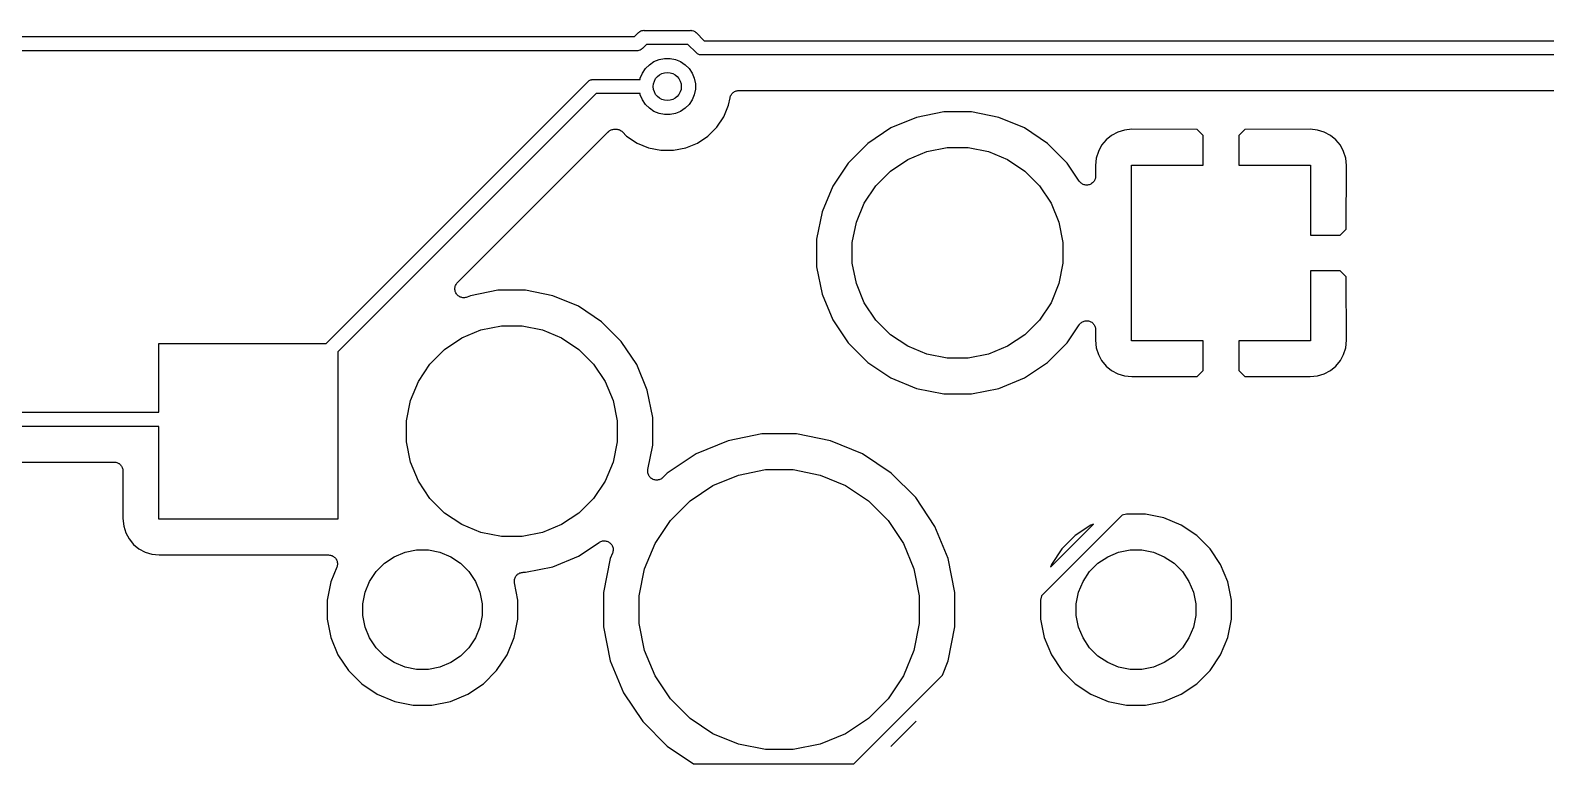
# Model space of a CAD drawing. Extents: x 2.15 to 10.02, y -5.18 to -1.32.
# Drawn here: x 6.772 to 7.622, y -2.935 to -2.524 of the extents above; entities that cross this region are included whole.
import ezdxf

# ---------------------------------------------------------------- set-up
doc = ezdxf.new("R2010")
doc.units = 0
doc.header["$MEASUREMENT"] = 0
doc.layers.add('BLACK', color=7, linetype='CONTINUOUS')

msp = doc.modelspace()

# ---------------------------------------------------------------- linework, layer by layer
at = {"layer": 'BLACK', "linetype": 'CONTINUOUS'}
for p, q in [((5.97933, -2.52756), (7.11113, -2.52756)), ((7.11113, -2.52756), (7.11338, -2.52531)), ((7.11338, -2.52531), (7.1135, -2.52516)), ((7.1135, -2.52516), (7.1141, -2.52466)), ((7.1141, -2.52466), (7.11478, -2.5243)), ((7.11478, -2.5243), (7.1153, -2.52414)), ((7.1153, -2.52414), (7.11553, -2.52407)), ((7.11553, -2.52407), (7.11561, -2.52407)), ((7.11561, -2.52407), (7.11611, -2.52402)), ((7.11611, -2.52402), (7.1163, -2.524)), ((7.11611, -2.52402), (7.11611, -2.52402)), ((7.1163, -2.524), (7.11649, -2.52402)), ((7.11649, -2.52402), (7.14256, -2.52402)), ((7.14256, -2.52402), (7.14276, -2.524)), ((7.14276, -2.524), (7.14295, -2.52402)), ((7.14295, -2.52402), (7.14295, -2.52402)), ((7.14295, -2.52402), (7.14353, -2.52407)), ((7.14353, -2.52407), (7.14427, -2.5243)), ((7.14427, -2.5243), (7.14495, -2.52466)), ((7.14495, -2.52466), (7.14555, -2.52516)), ((7.14555, -2.52516), (7.14568, -2.52531)), ((7.14568, -2.52531), (7.15029, -2.52992)), ((7.15029, -2.52992), (7.87048, -2.52992)), ((7.11256, -2.53543), (5.98076, -2.53543)), ((7.11276, -2.53545), (7.11256, -2.53543)), ((7.11295, -2.53543), (7.11276, -2.53545)), ((7.11353, -2.53538), (7.11295, -2.53543)), ((7.11295, -2.53543), (7.11295, -2.53543)), ((7.11427, -2.53515), (7.11353, -2.53538)), ((7.11495, -2.53479), (7.11427, -2.53515)), ((7.11555, -2.53429), (7.11495, -2.53479)), ((7.11568, -2.53414), (7.11555, -2.53429)), ((7.11793, -2.53189), (7.11568, -2.53414)), ((7.14112, -2.53189), (7.11793, -2.53189)), ((7.12493, -2.54037), (7.12798, -2.53976)), ((7.12798, -2.53976), (7.13108, -2.53976)), ((7.13108, -2.53976), (7.13412, -2.54037)), ((7.14574, -2.53651), (7.14112, -2.53189)), ((7.14586, -2.53666), (7.14574, -2.53651)), ((7.14646, -2.53715), (7.14586, -2.53666)), ((7.14715, -2.53751), (7.14646, -2.53715)), ((7.14766, -2.53767), (7.14715, -2.53751)), ((7.14789, -2.53774), (7.14766, -2.53767)), ((7.14796, -2.53775), (7.14789, -2.53774)), ((7.14847, -2.5378), (7.14796, -2.53775)), ((7.14866, -2.53781), (7.14847, -2.5378)), ((7.14847, -2.5378), (7.14847, -2.5378)), ((7.14885, -2.5378), (7.14866, -2.53781)), ((7.86904, -2.5378), (7.14885, -2.5378)), ((7.11438, -2.55092), (7.11557, -2.54805)), ((7.11557, -2.54805), (7.11729, -2.54547)), ((7.11729, -2.54547), (7.11949, -2.54328)), ((7.11949, -2.54328), (7.12207, -2.54156)), ((7.12207, -2.54156), (7.12493, -2.54037)), ((7.13412, -2.54037), (7.13699, -2.54156)), ((7.13699, -2.54156), (7.13957, -2.54328)), ((7.13957, -2.54328), (7.14176, -2.54547)), ((7.14176, -2.54547), (7.14348, -2.54805)), ((7.14348, -2.54805), (7.14467, -2.55092)), ((6.93833, -2.69961), (7.08507, -2.55287)), ((7.08507, -2.55287), (7.08519, -2.55272)), ((7.08519, -2.55272), (7.08579, -2.55222)), ((7.08579, -2.55222), (7.08648, -2.55186)), ((7.08648, -2.55186), (7.08699, -2.5517)), ((7.08699, -2.5517), (7.08722, -2.55163)), ((7.08722, -2.55163), (7.08734, -2.55162)), ((7.08734, -2.55162), (7.0878, -2.55158)), ((7.0878, -2.55158), (7.08799, -2.55156)), ((7.0878, -2.55158), (7.0878, -2.55158)), ((7.08799, -2.55156), (7.08818, -2.55158)), ((7.08818, -2.55158), (7.11425, -2.55158)), ((7.11425, -2.55158), (7.11438, -2.55092)), ((7.14467, -2.55092), (7.14527, -2.55396)), ((7.14527, -2.55706), (7.14467, -2.56011)), ((7.14527, -2.55396), (7.14527, -2.55706)), ((7.08962, -2.55945), (6.94488, -2.70419)), ((7.11425, -2.55945), (7.08962, -2.55945)), ((7.11438, -2.56011), (7.11425, -2.55945)), ((7.11557, -2.56297), (7.11438, -2.56011)), ((7.11729, -2.56555), (7.11557, -2.56297)), ((7.11949, -2.56774), (7.11729, -2.56555)), ((7.14176, -2.56555), (7.13957, -2.56774)), ((7.14348, -2.56297), (7.14176, -2.56555)), ((7.14467, -2.56011), (7.14348, -2.56297)), ((7.1639, -2.56594), (7.16472, -2.56182)), ((7.16472, -2.56182), (7.16473, -2.56179)), ((7.16473, -2.56175), (7.16488, -2.5613)), ((7.16473, -2.56179), (7.16473, -2.56175)), ((7.16473, -2.56179), (7.16473, -2.56179)), ((7.16473, -2.56179), (7.16473, -2.56179)), ((7.16488, -2.5613), (7.16502, -2.56086)), ((7.16502, -2.56084), (7.16503, -2.56082)), ((7.16502, -2.56086), (7.16502, -2.56084)), ((7.16503, -2.56082), (7.16526, -2.56041)), ((7.16526, -2.56041), (7.16548, -2.56)), ((7.16548, -2.56), (7.16549, -2.55998)), ((7.16549, -2.55998), (7.1655, -2.55997)), ((7.1655, -2.55997), (7.1658, -2.55961)), ((7.1658, -2.55961), (7.1661, -2.55925)), ((7.1661, -2.55925), (7.16612, -2.55924)), ((7.16612, -2.55924), (7.16613, -2.55922)), ((7.16613, -2.55922), (7.16649, -2.55893)), ((7.16649, -2.55893), (7.16686, -2.55863)), ((7.16686, -2.55863), (7.16688, -2.55862)), ((7.16688, -2.55862), (7.16689, -2.55861)), ((7.16689, -2.55861), (7.16731, -2.55839)), ((7.16731, -2.55839), (7.16772, -2.55817)), ((7.16772, -2.55817), (7.16774, -2.55817)), ((7.16774, -2.55817), (7.16776, -2.55816)), ((7.16776, -2.55816), (7.16821, -2.55803)), ((7.16821, -2.55803), (7.16865, -2.55789)), ((7.16865, -2.55789), (7.16867, -2.55789)), ((7.16867, -2.55789), (7.16869, -2.55788)), ((7.16869, -2.55788), (7.16916, -2.55784)), ((7.16916, -2.55784), (7.16962, -2.5578)), ((7.16962, -2.5578), (7.85868, -2.5578)), ((7.12207, -2.56947), (7.11949, -2.56774)), ((7.12493, -2.57066), (7.12207, -2.56947)), ((7.12798, -2.57126), (7.12493, -2.57066)), ((7.13108, -2.57126), (7.12798, -2.57126)), ((7.13412, -2.57066), (7.13108, -2.57126)), ((7.13699, -2.56947), (7.13412, -2.57066)), ((7.13957, -2.56774), (7.13699, -2.56947)), ((7.15729, -2.5783), (7.16121, -2.57245)), ((7.16121, -2.57245), (7.1639, -2.56594)), ((7.26926, -2.5728), (7.25488, -2.57876)), ((7.28454, -2.56976), (7.26926, -2.5728)), ((7.30011, -2.56976), (7.28454, -2.56976)), ((7.31538, -2.5728), (7.30011, -2.56976)), ((7.32977, -2.57876), (7.31538, -2.5728)), ((7.04035, -2.637), (7.09644, -2.58091)), ((7.09644, -2.58091), (7.09645, -2.5809)), ((7.09645, -2.5809), (7.09649, -2.58086)), ((7.09645, -2.5809), (7.09645, -2.5809)), ((7.09645, -2.5809), (7.09645, -2.5809)), ((7.09649, -2.58086), (7.09685, -2.58058)), ((7.09685, -2.58058), (7.09721, -2.58028)), ((7.09721, -2.58028), (7.09723, -2.58027)), ((7.09723, -2.58027), (7.09725, -2.58026)), ((7.09725, -2.58026), (7.09766, -2.58004)), ((7.09766, -2.58004), (7.09807, -2.57983)), ((7.09807, -2.57983), (7.0981, -2.57982)), ((7.0981, -2.57982), (7.09812, -2.57981)), ((7.09812, -2.57981), (7.09856, -2.57968)), ((7.09856, -2.57968), (7.09901, -2.57954)), ((7.09901, -2.57954), (7.09903, -2.57954)), ((7.09903, -2.57954), (7.09906, -2.57953)), ((7.09906, -2.57953), (7.09952, -2.57949)), ((7.09952, -2.57949), (7.09998, -2.57945)), ((7.09998, -2.57945), (7.10084, -2.57945)), ((7.10084, -2.57945), (7.10085, -2.57945)), ((7.10085, -2.57945), (7.10085, -2.57945)), ((7.10085, -2.57945), (7.10086, -2.57945)), ((7.10086, -2.57945), (7.10091, -2.57945)), ((7.10091, -2.57945), (7.10137, -2.5795)), ((7.10137, -2.5795), (7.10183, -2.57955)), ((7.10183, -2.57955), (7.10185, -2.57956)), ((7.10185, -2.57956), (7.10188, -2.57956)), ((7.10188, -2.57956), (7.10232, -2.5797)), ((7.10232, -2.5797), (7.10276, -2.57983)), ((7.10276, -2.57983), (7.10278, -2.57985)), ((7.10278, -2.57985), (7.10281, -2.57985)), ((7.10281, -2.57985), (7.10321, -2.58008)), ((7.10321, -2.58008), (7.10362, -2.58029)), ((7.10362, -2.58029), (7.10364, -2.58031)), ((7.10364, -2.58031), (7.10366, -2.58032)), ((7.10366, -2.58032), (7.10402, -2.58062)), ((7.10402, -2.58062), (7.10437, -2.58091)), ((7.10437, -2.58091), (7.10674, -2.58328)), ((7.15231, -2.58328), (7.15729, -2.5783)), ((7.25488, -2.57876), (7.24193, -2.58741)), ((7.34272, -2.58741), (7.32977, -2.57876)), ((7.38207, -2.58104), (7.3786, -2.5829)), ((7.38584, -2.5799), (7.38207, -2.58104)), ((7.39, -2.57949), (7.38584, -2.5799)), ((7.42663, -2.5796), (7.39, -2.57949)), ((7.42996, -2.58293), (7.42663, -2.5796)), ((7.45329, -2.5796), (7.44996, -2.58293)), ((7.48992, -2.57949), (7.45329, -2.5796)), ((7.49408, -2.5799), (7.48992, -2.57949)), ((7.49785, -2.58104), (7.49408, -2.5799)), ((7.50132, -2.5829), (7.49785, -2.58104)), ((7.10674, -2.58328), (7.11259, -2.58719)), ((7.11259, -2.58719), (7.1191, -2.58989)), ((7.1191, -2.58989), (7.12601, -2.59126)), ((7.13305, -2.59126), (7.13995, -2.58989)), ((7.13995, -2.58989), (7.14646, -2.58719)), ((7.14646, -2.58719), (7.15231, -2.58328)), ((7.24193, -2.58741), (7.23092, -2.59842)), ((7.2751, -2.59203), (7.28651, -2.58976)), ((7.28651, -2.58976), (7.29814, -2.58976)), ((7.29814, -2.58976), (7.30955, -2.59203)), ((7.35373, -2.59842), (7.34272, -2.58741)), ((7.37305, -2.58844), (7.3712, -2.59192)), ((7.37555, -2.5854), (7.37305, -2.58844)), ((7.3786, -2.5829), (7.37555, -2.5854)), ((7.42996, -2.59961), (7.42996, -2.58293)), ((7.44996, -2.58293), (7.44996, -2.59961)), ((7.50437, -2.5854), (7.50132, -2.5829)), ((7.50687, -2.58844), (7.50437, -2.5854)), ((7.50872, -2.59192), (7.50687, -2.58844)), ((7.12601, -2.59126), (7.13305, -2.59126)), ((7.23092, -2.59842), (7.22227, -2.61137)), ((7.25468, -2.60295), (7.26435, -2.59648)), ((7.26435, -2.59648), (7.2751, -2.59203)), ((7.30955, -2.59203), (7.3203, -2.59648)), ((7.3203, -2.59648), (7.32997, -2.60295)), ((7.36051, -2.60857), (7.35373, -2.59842)), ((7.37005, -2.59569), (7.36964, -2.59984)), ((7.3712, -2.59192), (7.37005, -2.59569)), ((7.50987, -2.59569), (7.50872, -2.59192)), ((7.51028, -2.59984), (7.50987, -2.59569)), ((7.24645, -2.61117), (7.25468, -2.60295)), ((7.32997, -2.60295), (7.33819, -2.61117)), ((7.36926, -2.60775), (7.36905, -2.60814)), ((7.36941, -2.60728), (7.36926, -2.60774)), ((7.36926, -2.60774), (7.36926, -2.60774)), ((7.36926, -2.60774), (7.36926, -2.60775)), ((7.36956, -2.60681), (7.36941, -2.60728)), ((7.36961, -2.60629), (7.36956, -2.60681)), ((7.36956, -2.60681), (7.36956, -2.60681)), ((7.36956, -2.60681), (7.36956, -2.60681)), ((7.36966, -2.60584), (7.36961, -2.60629)), ((7.36964, -2.59984), (7.36966, -2.60577)), ((7.36966, -2.60577), (7.36966, -2.60584)), ((7.36966, -2.60584), (7.36966, -2.60584)), ((7.36966, -2.60584), (7.36966, -2.60584)), ((7.38976, -2.69803), (7.38976, -2.59961)), ((7.38976, -2.59961), (7.42996, -2.59961)), ((7.44996, -2.59961), (7.49016, -2.59961)), ((7.49016, -2.59961), (7.49016, -2.63882)), ((7.51016, -2.63549), (7.51028, -2.59984)), ((7.22227, -2.61137), (7.21631, -2.62576)), ((7.23999, -2.62085), (7.24645, -2.61117)), ((7.33819, -2.61117), (7.34466, -2.62085)), ((7.36085, -2.60899), (7.36051, -2.60857)), ((7.36051, -2.60857), (7.36051, -2.60857)), ((7.36051, -2.60857), (7.36051, -2.60857)), ((7.36112, -2.60932), (7.36085, -2.60899)), ((7.36113, -2.60932), (7.36112, -2.60932)), ((7.36112, -2.60932), (7.36112, -2.60932)), ((7.36154, -2.60966), (7.36113, -2.60932)), ((7.36188, -2.60994), (7.36154, -2.60966)), ((7.36233, -2.61018), (7.36188, -2.60994)), ((7.36188, -2.60994), (7.36188, -2.60994)), ((7.36188, -2.60994), (7.36188, -2.60994)), ((7.36274, -2.6104), (7.36233, -2.61018)), ((7.36322, -2.61055), (7.36274, -2.6104)), ((7.36274, -2.6104), (7.36274, -2.6104)), ((7.36274, -2.6104), (7.36274, -2.6104)), ((7.36367, -2.61069), (7.36322, -2.61055)), ((7.36415, -2.61074), (7.36367, -2.61069)), ((7.36367, -2.61069), (7.36367, -2.61069)), ((7.36367, -2.61069), (7.36367, -2.61069)), ((7.36464, -2.61079), (7.36415, -2.61074)), ((7.3651, -2.61074), (7.36464, -2.61079)), ((7.36464, -2.61079), (7.36464, -2.61079)), ((7.36464, -2.61079), (7.36464, -2.61079)), ((7.36561, -2.6107), (7.3651, -2.61074)), ((7.36562, -2.6107), (7.36561, -2.6107)), ((7.36561, -2.6107), (7.36561, -2.6107)), ((7.36603, -2.61057), (7.36562, -2.6107)), ((7.36655, -2.61042), (7.36603, -2.61057)), ((7.36696, -2.6102), (7.36655, -2.61042)), ((7.36655, -2.61042), (7.36655, -2.61042)), ((7.36655, -2.61042), (7.36655, -2.61042)), ((7.36741, -2.60996), (7.36696, -2.6102)), ((7.36785, -2.60961), (7.36741, -2.60996)), ((7.36741, -2.60996), (7.36741, -2.60996)), ((7.36741, -2.60996), (7.36741, -2.60996)), ((7.36817, -2.60935), (7.36785, -2.60961)), ((7.3685, -2.60895), (7.36817, -2.60935)), ((7.36817, -2.60935), (7.36817, -2.60935)), ((7.36817, -2.60935), (7.36817, -2.60935)), ((7.3688, -2.6086), (7.3685, -2.60895)), ((7.36905, -2.60814), (7.3688, -2.6086)), ((7.3688, -2.6086), (7.3688, -2.6086)), ((7.3688, -2.6086), (7.3688, -2.6086)), ((7.23554, -2.63159), (7.23999, -2.62085)), ((7.34466, -2.62085), (7.34911, -2.63159)), ((7.21631, -2.62576), (7.21327, -2.64103)), ((7.23327, -2.643), (7.23554, -2.63159)), ((7.34911, -2.63159), (7.35138, -2.643)), ((7.01193, -2.66543), (7.04035, -2.637)), ((7.04035, -2.637), (7.04035, -2.637)), ((7.21327, -2.64103), (7.21327, -2.65661)), ((7.49016, -2.63882), (7.50684, -2.63882)), ((7.50684, -2.63882), (7.51016, -2.63549)), ((7.23327, -2.65464), (7.23327, -2.643)), ((7.35138, -2.643), (7.35138, -2.65464)), ((7.21327, -2.65661), (7.21631, -2.67188)), ((7.23554, -2.66604), (7.23327, -2.65464)), ((7.35138, -2.65464), (7.34911, -2.66604)), ((7.49016, -2.65882), (7.49016, -2.69803)), ((7.50684, -2.65882), (7.49016, -2.65882)), ((7.51016, -2.66215), (7.50684, -2.65882)), ((7.01056, -2.66797), (7.01071, -2.66748)), ((7.01071, -2.66748), (7.01085, -2.66704)), ((7.01085, -2.66703), (7.01109, -2.6666)), ((7.01085, -2.66704), (7.01085, -2.66703)), ((7.01085, -2.66704), (7.01085, -2.66704)), ((7.01109, -2.6666), (7.01131, -2.66618)), ((7.01131, -2.66618), (7.01161, -2.66581)), ((7.01131, -2.66618), (7.01131, -2.66618)), ((7.01131, -2.66618), (7.01131, -2.66618)), ((7.01161, -2.66581), (7.01193, -2.66543)), ((7.23999, -2.67679), (7.23554, -2.66604)), ((7.34911, -2.66604), (7.34466, -2.67679)), ((7.51028, -2.69779), (7.51016, -2.66215)), ((7.01046, -2.66894), (7.01051, -2.66846)), ((7.01046, -2.66895), (7.01046, -2.66894)), ((7.01046, -2.66894), (7.01046, -2.66894)), ((7.01051, -2.66941), (7.01046, -2.66895)), ((7.01051, -2.66846), (7.01056, -2.66798)), ((7.01055, -2.66991), (7.01051, -2.66941)), ((7.01055, -2.66992), (7.01055, -2.66991)), ((7.01055, -2.66991), (7.01055, -2.66991)), ((7.01069, -2.67036), (7.01055, -2.66992)), ((7.01056, -2.66798), (7.01056, -2.66797)), ((7.01056, -2.66797), (7.01056, -2.66797)), ((7.01083, -2.67085), (7.01069, -2.67036)), ((7.01106, -2.67128), (7.01083, -2.67085)), ((7.01083, -2.67085), (7.01083, -2.67085)), ((7.01083, -2.67085), (7.01083, -2.67085)), ((7.01128, -2.67171), (7.01106, -2.67128)), ((7.01129, -2.67171), (7.01128, -2.67171)), ((7.01129, -2.67172), (7.01129, -2.67171)), ((7.0116, -2.6721), (7.01129, -2.67172)), ((7.0119, -2.67247), (7.0116, -2.6721)), ((7.01228, -2.67279), (7.0119, -2.67247)), ((7.0119, -2.67247), (7.0119, -2.67247)), ((7.0119, -2.67247), (7.0119, -2.67247)), ((7.01265, -2.67309), (7.01228, -2.67279)), ((7.01265, -2.6731), (7.01265, -2.67309)), ((7.01308, -2.67333), (7.01265, -2.6731)), ((7.01265, -2.6731), (7.01265, -2.6731)), ((7.0135, -2.67356), (7.01308, -2.67333)), ((7.01351, -2.67356), (7.0135, -2.67356)), ((7.01351, -2.67357), (7.01351, -2.67356)), ((7.01398, -2.67371), (7.01351, -2.67357)), ((7.01443, -2.67386), (7.01398, -2.67371)), ((7.01444, -2.67386), (7.01443, -2.67386)), ((7.01492, -2.67391), (7.01444, -2.67386)), ((7.01444, -2.67386), (7.01444, -2.67386)), ((7.0154, -2.67396), (7.01492, -2.67391)), ((7.01541, -2.67396), (7.0154, -2.67396)), ((7.01588, -2.67392), (7.01541, -2.67396)), ((7.01541, -2.67396), (7.01541, -2.67396)), ((7.01637, -2.67388), (7.01588, -2.67392)), ((7.01638, -2.67388), (7.01637, -2.67388)), ((7.01684, -2.67375), (7.01638, -2.67388)), ((7.01638, -2.67388), (7.01638, -2.67388)), ((7.01731, -2.67361), (7.01684, -2.67375)), ((7.01732, -2.67361), (7.01731, -2.67361)), ((7.01738, -2.67358), (7.01732, -2.67361)), ((7.01732, -2.67361), (7.01732, -2.67361)), ((7.01732, -2.67361), (7.01732, -2.67361)), ((7.01926, -2.6728), (7.01738, -2.67358)), ((7.03454, -2.66976), (7.01926, -2.6728)), ((7.05011, -2.66976), (7.03454, -2.66976)), ((7.06538, -2.6728), (7.05011, -2.66976)), ((7.07977, -2.67876), (7.06538, -2.6728)), ((7.21631, -2.67188), (7.22227, -2.68627)), ((7.09272, -2.68741), (7.07977, -2.67876)), ((7.24645, -2.68646), (7.23999, -2.67679)), ((7.34466, -2.67679), (7.33819, -2.68646)), ((7.01435, -2.69648), (7.0251, -2.69203)), ((7.0251, -2.69203), (7.03651, -2.68976)), ((7.03651, -2.68976), (7.04814, -2.68976)), ((7.04814, -2.68976), (7.05955, -2.69203)), ((7.05955, -2.69203), (7.0703, -2.69648)), ((7.10373, -2.69842), (7.09272, -2.68741)), ((7.22227, -2.68627), (7.23092, -2.69921)), ((7.25468, -2.69469), (7.24645, -2.68646)), ((7.33819, -2.68646), (7.32997, -2.69469)), ((7.35373, -2.69921), (7.36051, -2.68907)), ((7.36051, -2.68907), (7.36054, -2.68901)), ((7.36054, -2.68901), (7.36055, -2.68901)), ((7.36055, -2.68901), (7.36086, -2.68864)), ((7.36055, -2.68901), (7.36055, -2.68901)), ((7.36086, -2.68864), (7.36117, -2.68827)), ((7.36117, -2.68827), (7.36117, -2.68827)), ((7.36117, -2.68827), (7.36118, -2.68827)), ((7.36118, -2.68827), (7.36158, -2.68795)), ((7.36158, -2.68795), (7.36194, -2.68766)), ((7.36194, -2.68766), (7.36236, -2.68744)), ((7.36194, -2.68766), (7.36194, -2.68766)), ((7.36194, -2.68766), (7.36194, -2.68766)), ((7.36236, -2.68744), (7.3628, -2.68721)), ((7.3628, -2.68721), (7.36325, -2.68708)), ((7.3628, -2.68721), (7.3628, -2.68721)), ((7.3628, -2.68721), (7.3628, -2.68721)), ((7.36325, -2.68708), (7.36374, -2.68694)), ((7.36374, -2.68694), (7.36421, -2.68689)), ((7.36374, -2.68694), (7.36374, -2.68694)), ((7.36374, -2.68694), (7.36374, -2.68694)), ((7.36421, -2.68689), (7.36471, -2.68685)), ((7.36471, -2.68685), (7.36471, -2.68685)), ((7.36471, -2.68685), (7.36471, -2.68685)), ((7.36471, -2.68685), (7.36518, -2.6869)), ((7.36518, -2.6869), (7.36568, -2.68695)), ((7.36568, -2.68695), (7.36568, -2.68696)), ((7.36568, -2.68696), (7.36568, -2.68696)), ((7.36568, -2.68696), (7.36618, -2.68711)), ((7.36618, -2.68711), (7.36661, -2.68725)), ((7.36661, -2.68725), (7.36661, -2.68725)), ((7.36661, -2.68725), (7.36661, -2.68725)), ((7.36661, -2.68725), (7.36707, -2.68749)), ((7.36707, -2.68749), (7.36747, -2.68771)), ((7.36747, -2.68771), (7.36747, -2.68771)), ((7.36747, -2.68771), (7.36747, -2.68771)), ((7.36747, -2.68771), (7.36786, -2.68804)), ((7.36786, -2.68804), (7.36822, -2.68834)), ((7.36822, -2.68834), (7.36822, -2.68834)), ((7.36822, -2.68834), (7.36822, -2.68834)), ((7.36822, -2.68834), (7.36851, -2.6887)), ((7.36851, -2.6887), (7.36883, -2.68909)), ((7.36883, -2.68909), (7.36884, -2.6891)), ((7.36884, -2.6891), (7.36884, -2.6891)), ((7.36884, -2.6891), (7.36904, -2.68949)), ((7.36904, -2.68949), (7.36929, -2.68996)), ((7.36929, -2.68996), (7.36929, -2.68996)), ((7.36929, -2.68996), (7.36929, -2.68996)), ((7.36929, -2.68996), (7.36943, -2.69043)), ((7.36943, -2.69043), (7.36957, -2.69089)), ((7.36957, -2.69089), (7.36957, -2.69089)), ((7.36957, -2.69089), (7.36957, -2.69089)), ((7.36957, -2.69089), (7.36961, -2.69135)), ((7.36961, -2.69135), (7.36966, -2.69186)), ((7.36966, -2.69187), (7.36964, -2.69779)), ((7.36966, -2.69186), (7.36966, -2.69186)), ((7.36966, -2.69186), (7.36966, -2.69187)), ((6.84449, -2.73819), (6.84449, -2.69961)), ((6.84449, -2.69961), (6.93833, -2.69961)), ((7.00468, -2.70295), (7.01435, -2.69648)), ((7.0703, -2.69648), (7.07997, -2.70295)), ((7.11238, -2.71137), (7.10373, -2.69842)), ((7.23092, -2.69921), (7.24193, -2.71022)), ((7.26435, -2.70115), (7.25468, -2.69469)), ((7.2751, -2.7056), (7.26435, -2.70115)), ((7.3203, -2.70115), (7.30955, -2.7056)), ((7.32997, -2.69469), (7.3203, -2.70115)), ((7.34272, -2.71023), (7.35373, -2.69921)), ((7.36964, -2.69779), (7.37005, -2.70195)), ((7.42996, -2.69803), (7.38976, -2.69803)), ((7.42996, -2.71471), (7.42996, -2.69803)), ((7.49016, -2.69803), (7.44996, -2.69803)), ((7.44996, -2.69803), (7.44996, -2.71471)), ((7.50987, -2.70195), (7.51028, -2.69779)), ((6.94488, -2.70419), (6.94488, -2.79803)), ((6.99645, -2.71117), (7.00468, -2.70295)), ((7.07997, -2.70295), (7.08819, -2.71117)), ((7.28651, -2.70787), (7.2751, -2.7056)), ((7.29814, -2.70787), (7.28651, -2.70787)), ((7.30955, -2.7056), (7.29814, -2.70787)), ((7.37005, -2.70195), (7.3712, -2.70572)), ((7.3712, -2.70572), (7.37305, -2.7092)), ((7.37305, -2.7092), (7.37555, -2.71224)), ((7.50437, -2.71224), (7.50687, -2.7092)), ((7.50687, -2.7092), (7.50872, -2.70572)), ((7.50872, -2.70572), (7.50987, -2.70195)), ((6.98999, -2.72085), (6.99645, -2.71117)), ((7.08819, -2.71117), (7.09466, -2.72085)), ((7.11834, -2.72576), (7.11238, -2.71137)), ((7.24193, -2.71022), (7.25488, -2.71888)), ((7.32977, -2.71888), (7.34272, -2.71023)), ((7.37555, -2.71224), (7.3786, -2.71474)), ((7.3786, -2.71474), (7.38207, -2.7166)), ((7.38207, -2.7166), (7.38584, -2.71774)), ((7.38584, -2.71774), (7.39, -2.71815)), ((7.39, -2.71815), (7.42663, -2.71804)), ((7.42663, -2.71804), (7.42996, -2.71471)), ((7.44996, -2.71471), (7.45329, -2.71804)), ((7.45329, -2.71804), (7.48992, -2.71815)), ((7.48992, -2.71815), (7.49408, -2.71774)), ((7.49408, -2.71774), (7.49785, -2.7166)), ((7.49785, -2.7166), (7.50132, -2.71474)), ((7.50132, -2.71474), (7.50437, -2.71224)), ((6.98554, -2.73159), (6.98999, -2.72085)), ((7.09466, -2.72085), (7.09911, -2.73159)), ((7.12138, -2.74103), (7.11834, -2.72576)), ((7.25488, -2.71888), (7.26926, -2.72484)), ((7.26926, -2.72484), (7.28454, -2.72787)), ((7.30011, -2.72787), (7.31538, -2.72484)), ((7.31538, -2.72484), (7.32977, -2.71888)), ((6.98327, -2.743), (6.98554, -2.73159)), ((7.09911, -2.73159), (7.10138, -2.743)), ((7.28454, -2.72787), (7.30011, -2.72787)), ((6.18926, -2.73819), (6.84449, -2.73819)), ((6.98327, -2.75464), (6.98327, -2.743)), ((7.10138, -2.743), (7.10138, -2.75464)), ((7.12138, -2.75661), (7.12138, -2.74103)), ((6.84449, -2.74606), (6.1907, -2.74606)), ((6.84449, -2.79803), (6.84449, -2.74606)), ((7.18262, -2.75032), (7.16359, -2.7541)), ((7.20202, -2.75032), (7.18262, -2.75032)), ((7.22105, -2.7541), (7.20202, -2.75032)), ((6.98554, -2.76604), (6.98327, -2.75464)), ((7.10138, -2.75464), (7.09911, -2.76604)), ((7.11867, -2.77022), (7.12138, -2.75661)), ((7.16359, -2.7541), (7.14567, -2.76153)), ((7.23898, -2.76153), (7.22105, -2.7541)), ((6.37821, -2.76606), (6.81937, -2.76606)), ((6.81937, -2.76606), (6.8194, -2.76606)), ((6.8194, -2.76606), (6.8194, -2.76606)), ((6.8194, -2.76606), (6.8194, -2.76606)), ((6.8194, -2.76606), (6.81944, -2.76606)), ((6.81944, -2.76606), (6.81991, -2.76612)), ((6.81991, -2.76612), (6.82037, -2.76616)), ((6.82037, -2.76616), (6.82039, -2.76617)), ((6.82039, -2.76617), (6.82041, -2.76617)), ((6.82041, -2.76617), (6.82086, -2.76631)), ((6.82086, -2.76631), (6.8213, -2.76645)), ((6.8213, -2.76645), (6.82132, -2.76646)), ((6.82132, -2.76646), (6.82134, -2.76647)), ((6.82134, -2.76647), (6.82175, -2.76669)), ((6.82175, -2.76669), (6.82216, -2.76692)), ((6.82216, -2.76692), (6.82218, -2.76693)), ((6.82218, -2.76693), (6.82219, -2.76694)), ((6.82219, -2.76694), (6.82255, -2.76724)), ((6.82255, -2.76724), (6.82292, -2.76754)), ((6.82292, -2.76754), (6.82293, -2.76755)), ((6.82293, -2.76755), (6.82294, -2.76756)), ((6.82294, -2.76756), (6.82323, -2.76793)), ((6.82323, -2.76793), (6.82353, -2.7683)), ((6.82353, -2.7683), (6.82354, -2.76831)), ((6.82354, -2.76831), (6.82355, -2.76832)), ((6.82355, -2.76832), (6.82377, -2.76874)), ((6.82377, -2.76874), (6.82399, -2.76916)), ((6.82399, -2.76916), (6.824, -2.76917)), ((6.824, -2.76917), (6.824, -2.76919)), ((6.824, -2.76919), (6.82414, -2.76964)), ((6.98999, -2.77679), (6.98554, -2.76604)), ((7.09911, -2.76604), (7.09466, -2.77679)), ((7.14567, -2.76153), (7.12953, -2.77231)), ((7.25511, -2.77231), (7.23898, -2.76153)), ((6.82414, -2.76964), (6.82427, -2.77009)), ((6.82427, -2.77009), (6.82427, -2.77011)), ((6.82427, -2.77011), (6.82428, -2.77013)), ((6.82428, -2.77013), (6.82432, -2.77059)), ((6.82432, -2.77059), (6.82437, -2.77106)), ((6.82437, -2.77106), (6.82437, -2.79779)), ((6.99645, -2.78646), (6.98999, -2.77679)), ((7.09466, -2.77679), (7.08819, -2.78646)), ((7.11857, -2.77118), (7.11862, -2.7707)), ((7.11857, -2.77119), (7.11857, -2.77118)), ((7.11862, -2.77167), (7.11857, -2.77119)), ((7.11857, -2.77119), (7.11857, -2.77119)), ((7.11862, -2.7707), (7.11867, -2.77022)), ((7.11867, -2.77215), (7.11862, -2.77167)), ((7.11867, -2.77216), (7.11867, -2.77215)), ((7.11881, -2.77263), (7.11867, -2.77216)), ((7.11867, -2.77216), (7.11867, -2.77216)), ((7.11894, -2.77309), (7.11881, -2.77263)), ((7.11895, -2.77309), (7.11894, -2.77309)), ((7.11895, -2.7731), (7.11895, -2.77309)), ((7.11918, -2.77353), (7.11895, -2.7731)), ((7.1194, -2.77395), (7.11918, -2.77353)), ((7.11941, -2.77396), (7.1194, -2.77395)), ((7.1194, -2.77395), (7.1194, -2.77395)), ((7.11971, -2.77433), (7.11941, -2.77396)), ((7.12001, -2.77471), (7.11971, -2.77433)), ((7.12002, -2.77471), (7.12001, -2.77471)), ((7.12002, -2.77472), (7.12002, -2.77471)), ((7.12039, -2.77502), (7.12002, -2.77472)), ((7.12076, -2.77533), (7.12039, -2.77502)), ((7.12077, -2.77534), (7.12076, -2.77533)), ((7.1212, -2.77557), (7.12077, -2.77534)), ((7.12077, -2.77534), (7.12077, -2.77534)), ((7.12162, -2.7758), (7.1212, -2.77557)), ((7.12163, -2.7758), (7.12162, -2.7758)), ((7.1221, -2.77595), (7.12163, -2.7758)), ((7.12163, -2.7758), (7.12163, -2.7758)), ((7.12255, -2.77609), (7.1221, -2.77595)), ((7.12256, -2.77609), (7.12255, -2.77609)), ((7.12305, -2.77615), (7.12256, -2.77609)), ((7.12256, -2.77609), (7.12256, -2.77609)), ((7.12352, -2.7762), (7.12305, -2.77615)), ((7.12353, -2.7762), (7.12352, -2.7762)), ((7.12401, -2.77615), (7.12353, -2.7762)), ((7.12353, -2.7762), (7.12353, -2.7762)), ((7.12449, -2.77611), (7.12401, -2.77615)), ((7.1245, -2.77611), (7.12449, -2.77611)), ((7.12451, -2.77611), (7.1245, -2.77611)), ((7.12497, -2.77597), (7.12451, -2.77611)), ((7.12543, -2.77584), (7.12497, -2.77597)), ((7.12544, -2.77584), (7.12543, -2.77584)), ((7.12587, -2.77561), (7.12544, -2.77583)), ((7.12544, -2.77583), (7.12544, -2.77584)), ((7.1263, -2.77539), (7.12587, -2.77561)), ((7.12631, -2.77538), (7.1263, -2.77539)), ((7.1263, -2.77539), (7.1263, -2.77539)), ((7.12668, -2.77508), (7.12631, -2.77538)), ((7.12706, -2.77478), (7.12668, -2.77508)), ((7.12707, -2.77477), (7.12706, -2.77478)), ((7.12711, -2.77473), (7.12707, -2.77477)), ((7.12707, -2.77477), (7.12707, -2.77477)), ((7.12707, -2.77477), (7.12707, -2.77477)), ((7.12953, -2.77231), (7.12711, -2.77473)), ((7.15514, -2.77925), (7.16943, -2.77334)), ((7.16943, -2.77334), (7.18459, -2.77032)), ((7.18459, -2.77032), (7.20005, -2.77032)), ((7.20005, -2.77032), (7.21522, -2.77334)), ((7.21522, -2.77334), (7.22951, -2.77925)), ((7.26883, -2.78603), (7.25511, -2.77231)), ((7.00468, -2.79469), (6.99645, -2.78646)), ((7.08819, -2.78646), (7.07997, -2.79469)), ((7.14228, -2.78784), (7.15514, -2.77925)), ((7.22951, -2.77925), (7.24236, -2.78784)), ((7.27961, -2.80216), (7.26883, -2.78603)), ((7.01435, -2.80115), (7.00468, -2.79469)), ((7.07997, -2.79469), (7.0703, -2.80115)), ((7.13135, -2.79878), (7.14228, -2.78784)), ((7.24236, -2.78784), (7.2533, -2.79878)), ((6.82437, -2.79779), (6.82478, -2.80195)), ((6.82478, -2.80195), (6.82592, -2.80572)), ((6.94488, -2.79803), (6.84449, -2.79803)), ((7.0251, -2.8056), (7.01435, -2.80115)), ((7.0703, -2.80115), (7.05955, -2.8056)), ((7.12276, -2.81164), (7.13135, -2.79878)), ((7.2533, -2.79878), (7.26189, -2.81164)), ((7.28704, -2.82009), (7.27961, -2.80216)), ((7.38455, -2.79582), (7.33932, -2.84105)), ((7.34431, -2.82492), (7.36842, -2.80081)), ((7.36698, -2.80141), (7.35822, -2.80726)), ((7.36842, -2.80081), (7.36698, -2.80141)), ((7.38705, -2.79532), (7.38455, -2.79582)), ((7.39759, -2.79532), (7.38705, -2.79532)), ((7.40793, -2.79737), (7.39759, -2.79532)), ((7.41766, -2.80141), (7.40793, -2.79737)), ((7.42643, -2.80726), (7.41766, -2.80141)), ((6.82592, -2.80572), (6.82778, -2.8092)), ((6.82778, -2.8092), (6.83028, -2.81224)), ((7.03651, -2.80787), (7.0251, -2.8056)), ((7.04814, -2.80787), (7.03651, -2.80787)), ((7.05955, -2.8056), (7.04814, -2.80787)), ((7.07977, -2.81888), (7.09142, -2.81109)), ((7.09142, -2.81109), (7.09147, -2.81106)), ((7.09147, -2.81106), (7.09148, -2.81105)), ((7.09147, -2.81106), (7.09147, -2.81106)), ((7.09147, -2.81106), (7.09147, -2.81106)), ((7.09148, -2.81105), (7.09191, -2.81083)), ((7.09191, -2.81083), (7.09234, -2.81061)), ((7.09234, -2.81061), (7.09235, -2.8106)), ((7.09234, -2.81061), (7.09234, -2.81061)), ((7.09235, -2.8106), (7.0928, -2.81047)), ((7.0928, -2.81047), (7.09327, -2.81033)), ((7.09327, -2.81033), (7.09328, -2.81033)), ((7.09328, -2.81033), (7.09329, -2.81033)), ((7.09329, -2.81033), (7.09377, -2.81029)), ((7.09377, -2.81029), (7.09424, -2.81025)), ((7.09424, -2.81025), (7.09425, -2.81025)), ((7.09425, -2.81025), (7.09426, -2.81025)), ((7.09426, -2.81025), (7.09474, -2.8103)), ((7.09474, -2.8103), (7.09522, -2.81035)), ((7.09522, -2.81035), (7.09522, -2.81035)), ((7.09522, -2.81035), (7.09523, -2.81035)), ((7.09523, -2.81035), (7.09568, -2.8105)), ((7.09568, -2.8105), (7.09615, -2.81064)), ((7.09615, -2.81064), (7.09615, -2.81064)), ((7.09615, -2.81064), (7.09616, -2.81065)), ((7.09616, -2.81065), (7.09657, -2.81087)), ((7.09657, -2.81087), (7.097, -2.81111)), ((7.097, -2.81111), (7.09701, -2.81111)), ((7.09701, -2.81111), (7.09702, -2.81111)), ((7.09702, -2.81111), (7.09737, -2.81141)), ((7.09737, -2.81141), (7.09776, -2.81173)), ((7.09776, -2.81173), (7.09776, -2.81174)), ((7.09776, -2.81174), (7.09776, -2.81174)), ((7.09776, -2.81174), (7.09806, -2.8121)), ((7.11684, -2.82592), (7.12276, -2.81164)), ((7.26189, -2.81164), (7.26781, -2.82592)), ((7.35822, -2.80726), (7.35077, -2.81471)), ((7.43388, -2.81471), (7.42643, -2.80726)), ((6.83028, -2.81224), (6.83332, -2.81474)), ((6.83332, -2.81474), (6.8368, -2.8166)), ((6.8368, -2.8166), (6.84057, -2.81774)), ((6.84057, -2.81774), (6.84473, -2.81815)), ((6.84473, -2.81815), (6.93963, -2.81815)), ((6.93963, -2.81815), (6.93968, -2.81815)), ((6.93968, -2.81815), (6.93968, -2.81815)), ((6.93968, -2.81815), (6.93968, -2.81815)), ((6.93968, -2.81815), (6.9397, -2.81815)), ((6.9397, -2.81815), (6.94018, -2.81821)), ((6.94018, -2.81821), (6.94065, -2.81826)), ((6.94065, -2.81826), (6.94066, -2.81826)), ((6.94066, -2.81826), (6.94067, -2.81826)), ((6.94067, -2.81826), (6.94113, -2.81841)), ((6.94113, -2.81841), (6.94158, -2.81855)), ((6.94158, -2.81855), (6.94159, -2.81855)), ((6.94159, -2.81855), (6.9416, -2.81856)), ((6.9416, -2.81856), (6.94202, -2.81878)), ((6.94202, -2.81878), (6.94244, -2.81901)), ((6.94244, -2.81901), (6.94245, -2.81902)), ((6.94245, -2.81902), (6.94246, -2.81903)), ((6.94246, -2.81903), (6.94282, -2.81933)), ((6.94282, -2.81933), (6.94319, -2.81964)), ((6.94319, -2.81964), (6.9432, -2.81965)), ((6.9432, -2.81965), (6.94321, -2.81965)), ((6.94321, -2.81965), (6.9435, -2.82002)), ((6.9435, -2.82002), (6.9438, -2.82039)), ((6.9438, -2.82039), (6.94381, -2.8204)), ((6.94381, -2.8204), (6.94382, -2.82041)), ((6.94382, -2.82041), (6.94404, -2.82084)), ((6.97097, -2.8228), (6.97645, -2.81913)), ((6.97645, -2.81913), (6.98255, -2.81661)), ((6.98255, -2.81661), (6.98902, -2.81532)), ((6.98902, -2.81532), (6.99562, -2.81532)), ((6.99562, -2.81532), (7.00209, -2.81661)), ((7.00209, -2.81661), (7.00819, -2.81913)), ((7.00819, -2.81913), (7.01368, -2.8228)), ((7.06538, -2.82484), (7.07977, -2.81888)), ((7.09761, -2.82009), (7.09382, -2.83912)), ((7.09882, -2.81716), (7.09761, -2.82009)), ((7.09806, -2.8121), (7.09837, -2.81249)), ((7.09837, -2.81249), (7.09837, -2.81249)), ((7.09837, -2.81249), (7.09838, -2.8125)), ((7.09838, -2.8125), (7.0986, -2.81292)), ((7.0986, -2.81292), (7.09883, -2.81335)), ((7.09896, -2.8167), (7.09882, -2.81716)), ((7.09883, -2.81335), (7.09883, -2.81336)), ((7.09883, -2.81336), (7.09883, -2.81336)), ((7.09883, -2.81336), (7.09897, -2.81382)), ((7.0991, -2.81624), (7.09896, -2.8167)), ((7.09897, -2.81382), (7.09911, -2.81428)), ((7.09915, -2.81575), (7.0991, -2.81623)), ((7.0991, -2.81623), (7.0991, -2.81623)), ((7.0991, -2.81623), (7.0991, -2.81624)), ((7.09911, -2.81428), (7.09911, -2.81429)), ((7.09911, -2.81429), (7.09911, -2.8143)), ((7.09911, -2.8143), (7.09915, -2.81477)), ((7.09915, -2.81477), (7.0992, -2.81526)), ((7.0992, -2.81527), (7.09915, -2.81575)), ((7.0992, -2.81526), (7.0992, -2.81526)), ((7.0992, -2.81526), (7.0992, -2.81527)), ((7.29082, -2.83912), (7.28704, -2.82009)), ((7.35077, -2.81471), (7.34491, -2.82348)), ((7.37097, -2.8228), (7.37645, -2.81913)), ((7.37645, -2.81913), (7.38255, -2.81661)), ((7.38255, -2.81661), (7.38902, -2.81532)), ((7.38902, -2.81532), (7.39562, -2.81532)), ((7.39562, -2.81532), (7.40209, -2.81661)), ((7.40209, -2.81661), (7.40819, -2.81913)), ((7.40819, -2.81913), (7.41368, -2.8228)), ((7.43973, -2.82348), (7.43388, -2.81471)), ((6.94425, -2.82507), (6.94088, -2.83321)), ((6.94404, -2.82084), (6.94426, -2.82126)), ((6.94439, -2.82461), (6.94425, -2.82507)), ((6.94426, -2.82126), (6.94426, -2.82127)), ((6.94426, -2.82127), (6.94427, -2.82128)), ((6.94427, -2.82128), (6.9444, -2.82173)), ((6.94453, -2.82416), (6.94439, -2.82461)), ((6.9444, -2.82173), (6.94454, -2.82219)), ((6.94454, -2.82413), (6.94453, -2.82414)), ((6.94453, -2.82414), (6.94453, -2.82416)), ((6.94454, -2.82219), (6.94454, -2.8222)), ((6.94454, -2.8222), (6.94455, -2.82222)), ((6.94458, -2.82366), (6.94454, -2.82413)), ((6.94455, -2.82222), (6.94459, -2.82269)), ((6.94463, -2.82319), (6.94458, -2.82366)), ((6.94459, -2.82269), (6.94463, -2.82316)), ((6.94463, -2.82316), (6.94463, -2.82317)), ((6.94463, -2.82317), (6.94463, -2.82319)), ((6.96264, -2.83295), (6.9663, -2.82746)), ((6.9663, -2.82746), (6.97097, -2.8228)), ((7.01368, -2.8228), (7.01834, -2.82746)), ((7.01834, -2.82746), (7.02201, -2.83295)), ((7.04566, -2.82901), (7.04603, -2.82871)), ((7.04603, -2.82871), (7.04604, -2.8287)), ((7.04604, -2.8287), (7.04606, -2.82869)), ((7.04606, -2.82869), (7.04647, -2.82848)), ((7.04647, -2.82848), (7.04689, -2.82825)), ((7.04689, -2.82825), (7.04691, -2.82825)), ((7.04691, -2.82825), (7.04692, -2.82824)), ((7.04692, -2.82824), (7.04737, -2.82811)), ((7.04737, -2.82811), (7.04783, -2.82797)), ((7.04783, -2.82797), (7.04784, -2.82797)), ((7.04784, -2.82797), (7.04786, -2.82796)), ((7.04786, -2.82796), (7.04833, -2.82792)), ((7.04833, -2.82792), (7.0488, -2.82787)), ((7.0488, -2.82787), (7.05011, -2.82787)), ((7.05011, -2.82787), (7.06538, -2.82484)), ((7.11382, -2.84109), (7.11684, -2.82592)), ((7.26781, -2.82592), (7.27082, -2.84109)), ((7.34491, -2.82348), (7.34431, -2.82492)), ((7.36264, -2.83295), (7.3663, -2.82746)), ((7.3663, -2.82746), (7.37097, -2.8228)), ((7.41368, -2.8228), (7.41834, -2.82746)), ((7.41834, -2.82746), (7.42201, -2.83295)), ((7.44377, -2.83321), (7.43973, -2.82348)), ((6.94088, -2.83321), (6.93882, -2.84355)), ((6.96011, -2.83905), (6.96264, -2.83295)), ((7.02201, -2.83295), (7.02454, -2.83905)), ((7.0438, -2.83281), (7.04385, -2.83234)), ((7.0438, -2.83282), (7.0438, -2.83281)), ((7.0438, -2.83284), (7.0438, -2.83282)), ((7.04384, -2.83331), (7.0438, -2.83284)), ((7.04388, -2.83378), (7.04384, -2.83331)), ((7.04385, -2.83234), (7.0439, -2.83187)), ((7.04389, -2.83381), (7.04388, -2.83378)), ((7.04389, -2.83385), (7.04389, -2.83381)), ((7.04389, -2.83381), (7.04389, -2.83381)), ((7.04389, -2.83381), (7.04389, -2.83381)), ((7.04582, -2.84355), (7.04389, -2.83385)), ((7.0439, -2.83185), (7.04391, -2.83184)), ((7.0439, -2.83187), (7.0439, -2.83185)), ((7.04391, -2.83184), (7.04405, -2.83139)), ((7.04405, -2.83139), (7.04419, -2.83094)), ((7.04419, -2.83094), (7.0442, -2.83092)), ((7.0442, -2.83091), (7.04443, -2.83049)), ((7.0442, -2.83092), (7.0442, -2.83091)), ((7.04443, -2.83049), (7.04465, -2.83008)), ((7.04465, -2.83008), (7.04466, -2.83007)), ((7.04466, -2.83007), (7.04467, -2.83005)), ((7.04467, -2.83005), (7.04497, -2.82969)), ((7.04497, -2.82969), (7.04527, -2.82933)), ((7.04527, -2.82933), (7.04529, -2.82932)), ((7.04529, -2.82932), (7.0453, -2.8293)), ((7.0453, -2.8293), (7.04566, -2.82901)), ((7.36011, -2.83905), (7.36264, -2.83295)), ((7.42201, -2.83295), (7.42454, -2.83905)), ((7.44582, -2.84355), (7.44377, -2.83321)), ((6.93882, -2.84355), (6.93882, -2.85409)), ((6.95882, -2.84552), (6.96011, -2.83905)), ((6.95882, -2.85212), (6.95882, -2.84552)), ((7.02454, -2.83905), (7.02582, -2.84552)), ((7.02582, -2.84552), (7.02582, -2.85212)), ((7.04582, -2.85409), (7.04582, -2.84355)), ((7.09382, -2.83912), (7.09382, -2.85852)), ((7.11382, -2.85655), (7.11382, -2.84109)), ((7.27082, -2.84109), (7.27082, -2.85655)), ((7.29082, -2.85852), (7.29082, -2.83912)), ((7.33932, -2.84105), (7.33882, -2.84355)), ((7.33882, -2.84355), (7.33882, -2.85409)), ((7.35882, -2.84552), (7.36011, -2.83905)), ((7.35882, -2.85212), (7.35882, -2.84552)), ((7.42454, -2.83905), (7.42582, -2.84552)), ((7.42582, -2.84552), (7.42582, -2.85212)), ((7.44582, -2.85409), (7.44582, -2.84355)), ((6.93882, -2.85409), (6.94088, -2.86442)), ((6.96011, -2.85859), (6.95882, -2.85212)), ((7.02582, -2.85212), (7.02454, -2.85859)), ((7.04377, -2.86442), (7.04582, -2.85409)), ((7.33882, -2.85409), (7.34088, -2.86442)), ((7.36011, -2.85859), (7.35882, -2.85212)), ((7.42582, -2.85212), (7.42454, -2.85859)), ((7.44377, -2.86442), (7.44582, -2.85409)), ((6.96264, -2.86469), (6.96011, -2.85859)), ((7.02454, -2.85859), (7.02201, -2.86469)), ((7.09382, -2.85852), (7.09761, -2.87755)), ((7.11684, -2.87172), (7.11382, -2.85655)), ((7.27082, -2.85655), (7.26781, -2.87172)), ((7.28704, -2.87755), (7.29082, -2.85852)), ((7.36264, -2.86469), (7.36011, -2.85859)), ((7.42454, -2.85859), (7.42201, -2.86469)), ((6.94088, -2.86442), (6.94491, -2.87416)), ((6.9663, -2.87017), (6.96264, -2.86469)), ((6.97097, -2.87484), (6.9663, -2.87017)), ((7.01834, -2.87017), (7.01368, -2.87484)), ((7.02201, -2.86469), (7.01834, -2.87017)), ((7.03973, -2.87416), (7.04377, -2.86442)), ((7.34088, -2.86442), (7.34491, -2.87416)), ((7.3663, -2.87017), (7.36264, -2.86469)), ((7.37097, -2.87484), (7.3663, -2.87017)), ((7.41834, -2.87017), (7.41368, -2.87484)), ((7.42201, -2.86469), (7.41834, -2.87017)), ((7.43973, -2.87416), (7.44377, -2.86442)), ((6.94491, -2.87416), (6.95077, -2.88292)), ((6.97645, -2.87851), (6.97097, -2.87484)), ((6.98255, -2.88103), (6.97645, -2.87851)), ((7.00819, -2.87851), (7.00209, -2.88103)), ((7.01368, -2.87484), (7.00819, -2.87851)), ((7.03388, -2.88292), (7.03973, -2.87416)), ((7.09761, -2.87755), (7.10503, -2.89548)), ((7.12276, -2.886), (7.11684, -2.87172)), ((7.26781, -2.87172), (7.26189, -2.886)), ((7.28375, -2.88548), (7.28704, -2.87755)), ((7.34491, -2.87416), (7.35077, -2.88292)), ((7.37645, -2.87851), (7.37097, -2.87484)), ((7.38255, -2.88103), (7.37645, -2.87851)), ((7.40819, -2.87851), (7.40209, -2.88103)), ((7.41368, -2.87484), (7.40819, -2.87851)), ((7.43388, -2.88292), (7.43973, -2.87416)), ((6.95077, -2.88292), (6.95822, -2.89038)), ((6.98902, -2.88232), (6.98255, -2.88103)), ((6.99562, -2.88232), (6.98902, -2.88232)), ((7.00209, -2.88103), (6.99562, -2.88232)), ((7.02643, -2.89038), (7.03388, -2.88292)), ((7.13135, -2.89886), (7.12276, -2.886)), ((7.23404, -2.93519), (7.28375, -2.88548)), ((7.26189, -2.886), (7.2533, -2.89886)), ((7.35077, -2.88292), (7.35822, -2.89038)), ((7.38902, -2.88232), (7.38255, -2.88103)), ((7.39562, -2.88232), (7.38902, -2.88232)), ((7.40209, -2.88103), (7.39562, -2.88232)), ((7.42643, -2.89038), (7.43388, -2.88292)), ((6.95822, -2.89038), (6.96698, -2.89623)), ((6.96698, -2.89623), (6.97672, -2.90026)), ((7.00793, -2.90026), (7.01766, -2.89623)), ((7.01766, -2.89623), (7.02643, -2.89038)), ((7.10503, -2.89548), (7.11581, -2.91161)), ((7.35822, -2.89038), (7.36698, -2.89623)), ((7.36698, -2.89623), (7.37672, -2.90026)), ((7.40793, -2.90026), (7.41766, -2.89623)), ((7.41766, -2.89623), (7.42643, -2.89038)), ((6.97672, -2.90026), (6.98705, -2.90232)), ((6.98705, -2.90232), (6.99759, -2.90232)), ((6.99759, -2.90232), (7.00793, -2.90026)), ((7.14228, -2.90979), (7.13135, -2.89886)), ((7.2533, -2.89886), (7.24236, -2.90979)), ((7.37672, -2.90026), (7.38705, -2.90232)), ((7.38705, -2.90232), (7.39759, -2.90232)), ((7.39759, -2.90232), (7.40793, -2.90026)), ((7.11581, -2.91161), (7.12953, -2.92533)), ((7.15514, -2.91838), (7.14228, -2.90979)), ((7.24236, -2.90979), (7.22951, -2.91838)), ((7.26898, -2.91139), (7.2549, -2.92547)), ((7.25511, -2.92533), (7.26883, -2.91161)), ((7.26883, -2.91161), (7.26898, -2.91139)), ((7.16943, -2.9243), (7.15514, -2.91838)), ((7.22951, -2.91838), (7.21522, -2.9243)), ((7.12953, -2.92533), (7.1443, -2.93519)), ((7.18459, -2.92732), (7.16943, -2.9243)), ((7.20005, -2.92732), (7.18459, -2.92732)), ((7.21522, -2.9243), (7.20005, -2.92732)), ((7.2549, -2.92547), (7.25511, -2.92533)), ((7.1443, -2.93519), (7.23404, -2.93519))]:
    msp.add_line(p, q, dxfattribs=at)
at = {"layer": 'BLACK'}
msp.add_circle((7.12953, -2.55551), 0.00787, dxfattribs=at)

doc.saveas('drawing.dxf')
